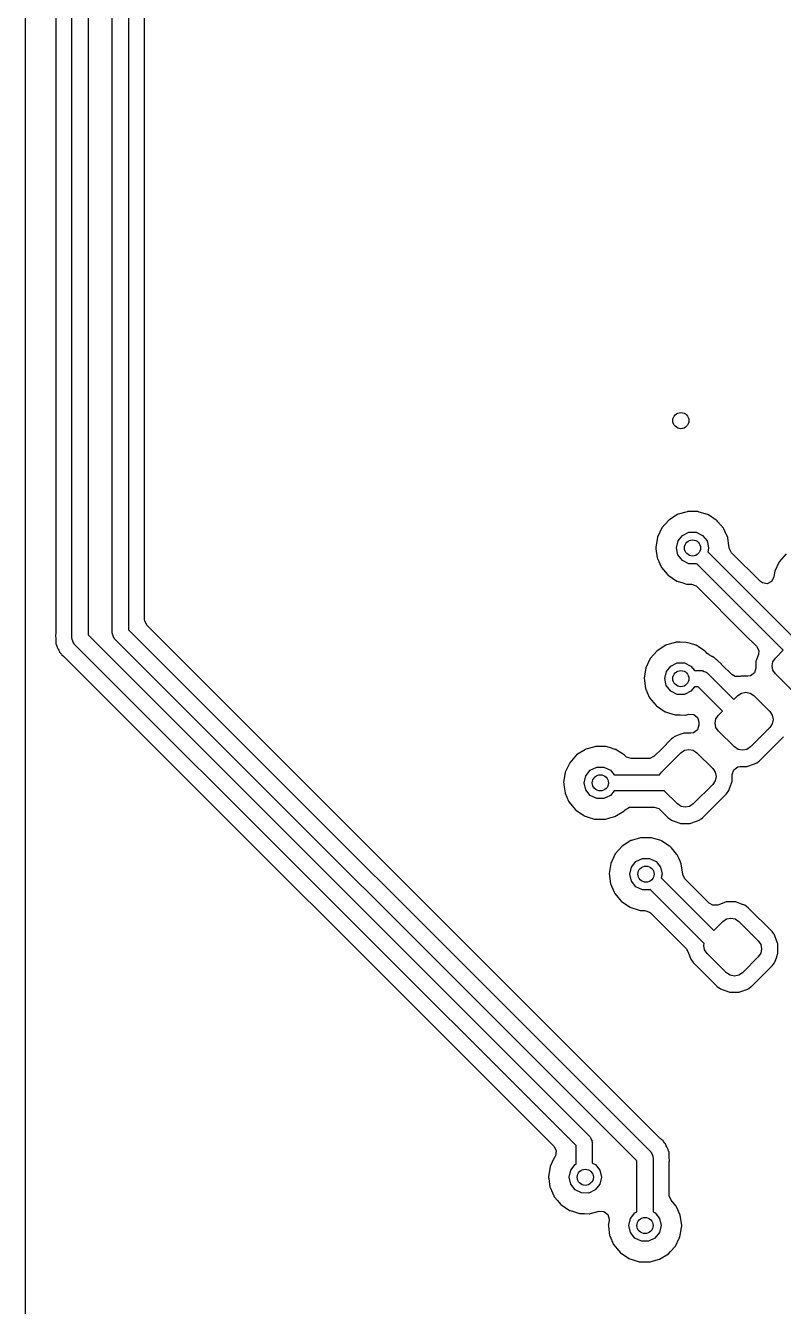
# Model space of a CAD drawing. Extents: x 0.6 to 14.8, y -5.2 to -0.6.
# Drawn here: x 0.594 to 0.963, y -4.017 to -3.392 of the extents above; entities that cross this region are included whole.
import ezdxf

# ---------------------------------------------------------------- set-up
doc = ezdxf.new("R2010")
doc.units = 0
doc.header["$MEASUREMENT"] = 0
doc.layers.add('BLACK', color=7, linetype='CONTINUOUS')

msp = doc.modelspace()

# ---------------------------------------------------------------- linework, layer by layer
at = {"layer": 'BLACK', "linetype": 'CONTINUOUS'}
for p, q in [((0.593524, -4.48772), (0.593524, -2.36184)), ((0.616142, -3.69094), (0.616142, -2.91017)), ((0.624016, -2.91017), (0.624016, -3.68931)), ((0.635827, -3.68836), (0.635827, -2.91339)), ((0.608248, -2.91846), (0.608248, -3.68884)), ((0.643701, -2.91502), (0.643701, -3.68673)), ((0.651595, -3.68184), (0.651595, -3.30448)), ((0.911763, -3.63048), (0.907466, -3.63319)), ((0.91203, -3.6304), (0.911763, -3.63048)), ((0.916381, -3.62916), (0.91203, -3.6304)), ((0.91203, -3.6304), (0.91203, -3.6304)), ((0.916648, -3.62908), (0.916381, -3.62916)), ((0.916381, -3.62916), (0.916381, -3.62916)), ((0.916925, -3.62908), (0.916648, -3.62908)), ((0.918711, -3.62909), (0.916925, -3.62908)), ((0.921728, -3.62911), (0.918711, -3.62909)), ((0.92233, -3.62929), (0.921728, -3.62911)), ((0.92633, -3.63049), (0.92233, -3.62929)), ((0.926596, -3.63057), (0.92633, -3.63049)), ((0.92633, -3.63049), (0.92633, -3.63049)), ((0.926829, -3.63072), (0.926596, -3.63057)), ((0.930626, -3.63318), (0.926829, -3.63072)), ((0.904103, -3.63699), (0.901944, -3.64159)), ((0.907466, -3.63319), (0.904103, -3.63699)), ((0.914178, -3.64067), (0.917335, -3.63915)), ((0.917335, -3.63915), (0.920838, -3.63916)), ((0.920838, -3.63916), (0.923992, -3.64068)), ((0.930859, -3.63333), (0.930626, -3.63318)), ((0.930626, -3.63318), (0.930626, -3.63318)), ((0.93104, -3.63354), (0.930859, -3.63333)), ((0.931499, -3.63407), (0.93104, -3.63354)), ((0.93104, -3.63354), (0.93104, -3.63354)), ((0.934175, -3.63718), (0.931499, -3.63407)), ((0.93429, -3.63743), (0.934175, -3.63718)), ((0.934868, -3.6387), (0.93429, -3.63743)), ((0.93429, -3.63743), (0.93429, -3.63743)), ((0.936278, -3.6418), (0.934868, -3.6387)), ((0.901944, -3.64159), (0.901162, -3.64661)), ((0.911206, -3.64682), (0.911991, -3.64341)), ((0.911991, -3.64341), (0.914178, -3.64067)), ((0.923992, -3.64068), (0.926175, -3.64342)), ((0.926175, -3.64342), (0.926954, -3.64683)), ((0.936317, -3.64208), (0.936278, -3.6418)), ((0.936831, -3.64566), (0.936317, -3.64208)), ((0.936998, -3.64683), (0.936831, -3.64566)), ((0.901162, -3.64661), (0.901198, -3.64689)), ((0.901198, -3.64689), (0.901198, -3.64689)), ((0.901198, -3.64689), (0.901236, -3.64718)), ((0.901236, -3.64718), (0.901821, -3.65165)), ((0.901821, -3.65165), (0.901933, -3.6519)), ((0.901933, -3.6519), (0.901933, -3.6519)), ((0.901933, -3.6519), (0.903755, -3.65605)), ((0.911979, -3.65023), (0.911206, -3.64682)), ((0.914156, -3.65298), (0.911979, -3.65023)), ((0.926954, -3.64686), (0.926525, -3.64871)), ((0.926525, -3.64871), (0.968964, -3.69115)), ((0.926954, -3.64683), (0.926954, -3.64686)), ((0.936998, -3.64685), (0.936998, -3.64683)), ((0.937013, -3.64698), (0.936998, -3.64685)), ((0.938106, -3.64913), (0.937013, -3.64698)), ((0.952183, -3.6632), (0.938106, -3.64913)), ((0.964765, -3.64974), (0.961401, -3.65355)), ((0.903755, -3.65605), (0.903867, -3.6563)), ((0.903867, -3.6563), (0.904937, -3.65757)), ((0.904937, -3.65757), (0.906958, -3.65998)), ((0.917308, -3.6545), (0.914156, -3.65298)), ((0.920811, -3.65451), (0.917308, -3.6545)), ((0.92107, -3.65439), (0.920811, -3.65451)), ((0.963396, -3.69672), (0.92107, -3.65439)), ((0.959242, -3.65815), (0.95884, -3.66073)), ((0.961401, -3.65355), (0.959242, -3.65815)), ((0.906958, -3.65998), (0.906958, -3.65998)), ((0.906958, -3.65998), (0.907136, -3.66019)), ((0.907136, -3.66019), (0.911365, -3.66301)), ((0.911365, -3.66301), (0.91163, -3.66309)), ((0.91163, -3.66309), (0.91163, -3.66309)), ((0.91163, -3.66309), (0.914313, -3.66393)), ((0.914313, -3.66393), (0.916215, -3.66452)), ((0.953179, -3.66393), (0.952183, -3.6632)), ((0.955559, -3.6643), (0.953179, -3.66393)), ((0.957703, -3.6632), (0.955559, -3.6643)), ((0.958791, -3.66105), (0.957703, -3.6632)), ((0.95884, -3.66073), (0.958791, -3.66105)), ((0.916215, -3.66452), (0.917594, -3.66455)), ((0.917594, -3.66455), (0.918536, -3.66456)), ((0.918536, -3.66456), (0.920812, -3.66535)), ((0.920812, -3.66535), (0.92122, -3.6657)), ((0.92122, -3.6657), (0.944355, -3.68884)), ((0.651643, -3.68245), (0.651595, -3.68184)), ((0.652736, -3.6846), (0.651643, -3.68245)), ((0.608236, -3.689), (0.608172, -3.68919)), ((0.608172, -3.68919), (0.608186, -3.68955)), ((0.608248, -3.68884), (0.608236, -3.689)), ((0.624016, -3.68931), (0.868926, -3.93422)), ((0.635925, -3.68866), (0.635827, -3.68836)), ((0.635875, -3.68897), (0.635925, -3.68866)), ((0.636294, -3.6898), (0.635875, -3.68897)), ((0.643701, -3.68673), (0.884983, -3.92801)), ((0.889786, -3.92165), (0.652736, -3.6846)), ((0.944355, -3.68884), (0.950306, -3.69479)), ((0.608186, -3.68955), (0.608245, -3.69113)), ((0.608245, -3.69113), (0.608248, -3.69128)), ((0.608248, -3.69128), (0.608248, -3.69205)), ((0.608248, -3.69205), (0.608281, -3.69222)), ((0.608281, -3.69222), (0.608294, -3.69242)), ((0.608294, -3.69242), (0.608338, -3.69359)), ((0.608338, -3.69359), (0.60848, -3.69392)), ((0.60848, -3.69392), (0.60848, -3.69392)), ((0.60848, -3.69392), (0.608516, -3.69401)), ((0.608516, -3.69401), (0.608767, -3.69483)), ((0.608767, -3.69483), (0.60885, -3.69528)), ((0.60885, -3.69528), (0.609261, -3.69594)), ((0.61624, -3.69125), (0.616142, -3.69094)), ((0.61619, -3.69156), (0.61624, -3.69125)), ((0.616609, -3.69238), (0.61619, -3.69156)), ((0.616894, -3.69326), (0.616609, -3.69238)), ((0.617151, -3.69345), (0.616894, -3.69326)), ((0.617295, -3.69373), (0.617151, -3.69345)), ((0.862205, -3.93864), (0.617295, -3.69373)), ((0.636579, -3.69067), (0.636294, -3.6898)), ((0.636836, -3.69086), (0.636579, -3.69067)), ((0.63698, -3.69114), (0.636836, -3.69086)), ((0.879415, -3.93358), (0.63698, -3.69114)), ((0.906069, -3.69427), (0.901772, -3.69698)), ((0.906336, -3.6942), (0.906069, -3.69427)), ((0.910687, -3.69295), (0.906336, -3.6942)), ((0.906336, -3.6942), (0.906336, -3.6942)), ((0.910954, -3.69288), (0.910687, -3.69295)), ((0.910687, -3.69295), (0.910687, -3.69295)), ((0.911232, -3.69288), (0.910954, -3.69288)), ((0.913018, -3.69289), (0.911232, -3.69288)), ((0.916034, -3.69291), (0.913018, -3.69289)), ((0.918044, -3.69351), (0.916034, -3.69291)), ((0.920636, -3.69428), (0.918044, -3.69351)), ((0.920902, -3.69436), (0.920636, -3.69428)), ((0.920636, -3.69428), (0.920636, -3.69428)), ((0.921893, -3.69501), (0.920902, -3.69436)), ((0.924932, -3.69698), (0.921893, -3.69501)), ((0.950306, -3.69479), (0.9514, -3.69694)), ((0.609261, -3.69594), (0.6094, -3.69617)), ((0.6094, -3.69617), (0.609664, -3.69668)), ((0.609664, -3.69668), (0.609836, -3.69708)), ((0.609836, -3.69708), (0.610077, -3.69764)), ((0.610077, -3.69764), (0.610235, -3.69783)), ((0.610235, -3.69783), (0.610407, -3.698)), ((0.610407, -3.698), (0.610969, -3.69872)), ((0.610969, -3.69872), (0.611163, -3.69903)), ((0.611163, -3.69903), (0.612078, -3.69973)), ((0.612078, -3.69973), (0.612474, -3.70007)), ((0.612474, -3.70007), (0.851479, -3.93908)), ((0.898409, -3.70079), (0.89625, -3.70539)), ((0.901772, -3.69698), (0.898409, -3.70079)), ((0.925165, -3.69713), (0.924932, -3.69698)), ((0.924932, -3.69698), (0.924932, -3.69698)), ((0.925346, -3.69734), (0.925165, -3.69713)), ((0.926254, -3.69839), (0.925346, -3.69734)), ((0.925346, -3.69734), (0.925346, -3.69734)), ((0.927627, -3.69941), (0.926254, -3.69839)), ((0.927928, -3.69954), (0.927627, -3.69941)), ((0.928278, -3.69963), (0.927928, -3.69954)), ((0.928575, -3.69983), (0.928278, -3.69963)), ((0.928652, -3.69988), (0.928575, -3.69983)), ((0.928575, -3.69983), (0.928575, -3.69983)), ((0.929412, -3.70029), (0.928652, -3.69988)), ((0.929499, -3.70032), (0.929412, -3.70029)), ((0.929833, -3.70046), (0.929499, -3.70032)), ((0.929499, -3.70032), (0.929499, -3.70032)), ((0.93069, -3.70125), (0.929833, -3.70046)), ((0.930844, -3.70139), (0.93069, -3.70125)), ((0.93099, -3.70149), (0.930844, -3.70139)), ((0.931532, -3.70203), (0.93099, -3.70149)), ((0.950157, -3.70178), (0.950041, -3.7021)), ((0.951212, -3.69888), (0.950157, -3.70178)), ((0.9514, -3.69694), (0.951212, -3.69888)), ((0.958354, -3.70235), (0.959549, -3.70056)), ((0.959549, -3.70056), (0.963396, -3.69672)), ((0.89625, -3.70539), (0.895469, -3.71041)), ((0.905512, -3.71062), (0.906297, -3.7072)), ((0.906297, -3.7072), (0.908484, -3.70447)), ((0.908484, -3.70447), (0.911641, -3.70295)), ((0.911641, -3.70295), (0.915144, -3.70295)), ((0.915144, -3.70295), (0.918298, -3.70448)), ((0.918298, -3.70448), (0.920065, -3.70669)), ((0.920065, -3.70669), (0.923402, -3.70669)), ((0.923402, -3.70669), (0.923704, -3.70679)), ((0.923704, -3.70679), (0.924018, -3.70674)), ((0.924018, -3.70674), (0.924839, -3.70716)), ((0.924839, -3.70716), (0.925716, -3.70744)), ((0.925716, -3.70744), (0.925903, -3.7077)), ((0.925903, -3.7077), (0.926186, -3.70785)), ((0.926186, -3.70785), (0.939227, -3.72089)), ((0.931638, -3.70213), (0.931532, -3.70203)), ((0.933065, -3.70345), (0.931638, -3.70213)), ((0.933151, -3.70363), (0.933065, -3.70345)), ((0.933257, -3.70375), (0.933151, -3.70363)), ((0.938185, -3.70868), (0.933257, -3.70375)), ((0.949296, -3.70782), (0.947348, -3.70924)), ((0.950041, -3.70553), (0.949296, -3.70782)), ((0.950041, -3.7021), (0.950041, -3.70553)), ((0.957934, -3.70446), (0.958354, -3.70235)), ((0.958354, -3.70657), (0.957934, -3.70446)), ((0.959549, -3.70836), (0.958354, -3.70657)), ((0.895469, -3.71041), (0.896127, -3.71545)), ((0.906285, -3.71403), (0.905512, -3.71062)), ((0.908463, -3.71677), (0.906285, -3.71403)), ((0.939867, -3.70967), (0.938185, -3.70868)), ((0.942051, -3.7096), (0.939867, -3.70967)), ((0.942053, -3.70961), (0.942051, -3.7096)), ((0.942123, -3.70959), (0.942053, -3.70961)), ((0.942274, -3.70959), (0.942123, -3.70959)), ((0.942388, -3.70955), (0.942274, -3.70959)), ((0.942709, -3.70943), (0.942388, -3.70955)), ((0.942388, -3.70955), (0.942388, -3.70955)), ((0.946143, -3.70943), (0.942709, -3.70943)), ((0.947348, -3.70924), (0.946143, -3.70943)), ((0.967344, -3.71615), (0.959549, -3.70836)), ((0.896127, -3.71545), (0.896239, -3.7157)), ((0.896239, -3.7157), (0.896239, -3.7157)), ((0.896239, -3.7157), (0.897962, -3.71962)), ((0.897962, -3.71962), (0.898173, -3.7201)), ((0.898173, -3.7201), (0.899113, -3.72122)), ((0.911615, -3.7183), (0.908463, -3.71677)), ((0.915117, -3.71831), (0.911615, -3.7183)), ((0.918277, -3.7168), (0.915117, -3.71831)), ((0.92007, -3.71457), (0.918277, -3.7168)), ((0.921771, -3.71457), (0.92007, -3.71457)), ((0.933659, -3.72645), (0.921771, -3.71457)), ((0.939227, -3.72089), (0.941175, -3.71894)), ((0.941175, -3.71894), (0.942963, -3.71774)), ((0.942963, -3.71774), (0.945073, -3.71732)), ((0.945073, -3.71732), (0.947182, -3.71774)), ((0.947182, -3.71774), (0.94897, -3.71894)), ((0.94897, -3.71894), (0.956765, -3.72673)), ((0.899113, -3.72122), (0.901264, -3.72378)), ((0.901264, -3.72378), (0.901264, -3.72378)), ((0.901264, -3.72378), (0.901443, -3.72399)), ((0.901443, -3.72399), (0.905672, -3.7268)), ((0.905672, -3.7268), (0.905937, -3.72689)), ((0.905937, -3.72689), (0.905937, -3.72689)), ((0.905937, -3.72689), (0.907403, -3.72734)), ((0.93171, -3.7284), (0.933659, -3.72645)), ((0.956765, -3.72673), (0.95796, -3.72852)), ((0.907403, -3.72734), (0.910521, -3.72832)), ((0.910521, -3.72832), (0.913061, -3.72836)), ((0.913061, -3.72836), (0.915323, -3.72841)), ((0.915323, -3.72841), (0.915323, -3.72841)), ((0.915323, -3.72841), (0.915601, -3.72841)), ((0.915601, -3.72841), (0.917279, -3.72795)), ((0.917279, -3.72795), (0.919685, -3.72807)), ((0.919685, -3.72807), (0.921564, -3.72958)), ((0.921564, -3.72958), (0.922202, -3.73171)), ((0.922202, -3.73171), (0.922202, -3.73337)), ((0.930096, -3.7323), (0.930515, -3.73019)), ((0.930515, -3.73441), (0.930096, -3.7323)), ((0.930515, -3.73019), (0.93171, -3.7284)), ((0.95796, -3.73274), (0.956765, -3.73453)), ((0.95796, -3.72852), (0.958379, -3.73063)), ((0.958379, -3.73063), (0.95796, -3.73274)), ((0.909659, -3.73948), (0.908866, -3.74008)), ((0.910191, -3.73907), (0.909659, -3.73948)), ((0.910428, -3.73889), (0.910191, -3.73907)), ((0.910191, -3.73907), (0.910191, -3.73907)), ((0.912936, -3.73797), (0.910428, -3.73889)), ((0.91455, -3.73739), (0.912936, -3.73797)), ((0.91487, -3.73727), (0.91455, -3.73739)), ((0.91455, -3.73739), (0.91455, -3.73739)), ((0.918304, -3.73727), (0.91487, -3.73727)), ((0.919509, -3.73708), (0.918304, -3.73727)), ((0.921458, -3.73566), (0.919509, -3.73708)), ((0.922202, -3.73337), (0.921458, -3.73566)), ((0.93171, -3.7362), (0.930515, -3.73441)), ((0.939505, -3.74399), (0.93171, -3.7362)), ((0.956765, -3.73453), (0.9473, -3.74399)), ((0.951771, -3.75069), (0.963457, -3.739)), ((0.866767, -3.74517), (0.86247, -3.74789)), ((0.867034, -3.7451), (0.866767, -3.74517)), ((0.871385, -3.74385), (0.867034, -3.7451)), ((0.867034, -3.7451), (0.867034, -3.7451)), ((0.871652, -3.74378), (0.871385, -3.74385)), ((0.871385, -3.74385), (0.871385, -3.74385)), ((0.871929, -3.74378), (0.871652, -3.74378)), ((0.873715, -3.74379), (0.871929, -3.74378)), ((0.876732, -3.74381), (0.873715, -3.74379)), ((0.878479, -3.74433), (0.876732, -3.74381)), ((0.881334, -3.74519), (0.878479, -3.74433)), ((0.8816, -3.74527), (0.881334, -3.74519)), ((0.881334, -3.74519), (0.881334, -3.74519)), ((0.882271, -3.7457), (0.8816, -3.74527)), ((0.88563, -3.74788), (0.882271, -3.7457)), ((0.904061, -3.74489), (0.900391, -3.74856)), ((0.908866, -3.74008), (0.904061, -3.74489)), ((0.913336, -3.74678), (0.915125, -3.74558)), ((0.915125, -3.74558), (0.917234, -3.74516)), ((0.917234, -3.74516), (0.919343, -3.74558)), ((0.919343, -3.74558), (0.921131, -3.74678)), ((0.941293, -3.74519), (0.939505, -3.74399)), ((0.943402, -3.74561), (0.941293, -3.74519)), ((0.945512, -3.74519), (0.943402, -3.74561)), ((0.9473, -3.74399), (0.945512, -3.74519)), ((0.859107, -3.75169), (0.856948, -3.75629)), ((0.86247, -3.74789), (0.859107, -3.75169)), ((0.885863, -3.74803), (0.88563, -3.74788)), ((0.88563, -3.74788), (0.88563, -3.74788)), ((0.886115, -3.74832), (0.885863, -3.74803)), ((0.886137, -3.74835), (0.886115, -3.74832)), ((0.886799, -3.74896), (0.886137, -3.74835)), ((0.88909, -3.7497), (0.886799, -3.74896)), ((0.897635, -3.7497), (0.88909, -3.7497)), ((0.898244, -3.74965), (0.897635, -3.7497)), ((0.900391, -3.74856), (0.898244, -3.74965)), ((0.903871, -3.75624), (0.913336, -3.74678)), ((0.921131, -3.74678), (0.928926, -3.75457)), ((0.948794, -3.7524), (0.950209, -3.75188)), ((0.950209, -3.75188), (0.950445, -3.7517)), ((0.950445, -3.7517), (0.951243, -3.75109)), ((0.950445, -3.7517), (0.950445, -3.7517)), ((0.951243, -3.75109), (0.951771, -3.75069)), ((0.856948, -3.75629), (0.856166, -3.76131)), ((0.86621, -3.76152), (0.866994, -3.7581)), ((0.866994, -3.7581), (0.869182, -3.75537)), ((0.869182, -3.75537), (0.872339, -3.75385)), ((0.872339, -3.75385), (0.875841, -3.75386)), ((0.875841, -3.75386), (0.878996, -3.75538)), ((0.878996, -3.75538), (0.880762, -3.75759)), ((0.880762, -3.75759), (0.902968, -3.75759)), ((0.902968, -3.75759), (0.903871, -3.75624)), ((0.928926, -3.75457), (0.930121, -3.75636)), ((0.930121, -3.75636), (0.930541, -3.75847)), ((0.938434, -3.7574), (0.939179, -3.75511)), ((0.938434, -3.76083), (0.938434, -3.7574)), ((0.939179, -3.75511), (0.941127, -3.75369)), ((0.941127, -3.75369), (0.942332, -3.7535)), ((0.942332, -3.7535), (0.945766, -3.7535)), ((0.945766, -3.7535), (0.946086, -3.75338)), ((0.946086, -3.75338), (0.948794, -3.7524)), ((0.946086, -3.75338), (0.946086, -3.75338)), ((0.856166, -3.76131), (0.856202, -3.76159)), ((0.856202, -3.76159), (0.856317, -3.76246)), ((0.856202, -3.76159), (0.856202, -3.76159)), ((0.856317, -3.76246), (0.856825, -3.76635)), ((0.866983, -3.76493), (0.86621, -3.76152)), ((0.928926, -3.76237), (0.919461, -3.77183)), ((0.930121, -3.76058), (0.928926, -3.76237)), ((0.930541, -3.75847), (0.930121, -3.76058)), ((0.936817, -3.76528), (0.937188, -3.76426)), ((0.937188, -3.76426), (0.937462, -3.7635)), ((0.937462, -3.7635), (0.938318, -3.76115)), ((0.938318, -3.76115), (0.938434, -3.76083)), ((0.938318, -3.76115), (0.938318, -3.76115)), ((0.856825, -3.76635), (0.856937, -3.7666)), ((0.856937, -3.7666), (0.856937, -3.7666)), ((0.856937, -3.7666), (0.858606, -3.7704)), ((0.858606, -3.7704), (0.858871, -3.771)), ((0.86916, -3.76768), (0.866983, -3.76493)), ((0.872312, -3.7692), (0.86916, -3.76768)), ((0.875815, -3.76921), (0.872312, -3.7692)), ((0.878975, -3.7677), (0.875815, -3.76921)), ((0.880767, -3.76547), (0.878975, -3.7677)), ((0.905303, -3.76547), (0.880767, -3.76547)), ((0.911666, -3.77183), (0.905303, -3.76547)), ((0.923932, -3.77852), (0.935619, -3.76684)), ((0.935619, -3.76684), (0.936817, -3.76528)), ((0.858871, -3.771), (0.860323, -3.77273)), ((0.860323, -3.77273), (0.861962, -3.77468)), ((0.861962, -3.77468), (0.861962, -3.77468)), ((0.861962, -3.77468), (0.86214, -3.77489)), ((0.86214, -3.77489), (0.866369, -3.7777)), ((0.8812, -3.77798), (0.885529, -3.77532)), ((0.885529, -3.77532), (0.885873, -3.77494)), ((0.885873, -3.77494), (0.886139, -3.77464)), ((0.886139, -3.77464), (0.888229, -3.77345)), ((0.888229, -3.77345), (0.889029, -3.77336)), ((0.889029, -3.77336), (0.900419, -3.77336)), ((0.900419, -3.77336), (0.90271, -3.77411)), ((0.90271, -3.77411), (0.903175, -3.7745)), ((0.903175, -3.7745), (0.905254, -3.77658)), ((0.905254, -3.77658), (0.907195, -3.77852)), ((0.913454, -3.77303), (0.911666, -3.77183)), ((0.915564, -3.77345), (0.913454, -3.77303)), ((0.917673, -3.77303), (0.915564, -3.77345)), ((0.919461, -3.77183), (0.917673, -3.77303)), ((0.866369, -3.7777), (0.866634, -3.77779)), ((0.866634, -3.77779), (0.866634, -3.77779)), ((0.866634, -3.77779), (0.868094, -3.77824)), ((0.868094, -3.77824), (0.871219, -3.77922)), ((0.871219, -3.77922), (0.873759, -3.77927)), ((0.873759, -3.77927), (0.876021, -3.77931)), ((0.876021, -3.77931), (0.876021, -3.77931)), ((0.876021, -3.77931), (0.876298, -3.77931)), ((0.876298, -3.77931), (0.876566, -3.77924)), ((0.876566, -3.77924), (0.878673, -3.77867)), ((0.876566, -3.77924), (0.876566, -3.77924)), ((0.878673, -3.77867), (0.8812, -3.77798)), ((0.907195, -3.77852), (0.908757, -3.77972)), ((0.908757, -3.77972), (0.910114, -3.78022)), ((0.910114, -3.78022), (0.912879, -3.78122)), ((0.912879, -3.78122), (0.91288, -3.78122)), ((0.91288, -3.78122), (0.9132, -3.78134)), ((0.9132, -3.78134), (0.917927, -3.78134)), ((0.917927, -3.78134), (0.918248, -3.78122)), ((0.918248, -3.78122), (0.921013, -3.78022)), ((0.918248, -3.78122), (0.918248, -3.78122)), ((0.921013, -3.78022), (0.92237, -3.77972)), ((0.92237, -3.77972), (0.922606, -3.77954)), ((0.922606, -3.77954), (0.922978, -3.77926)), ((0.922606, -3.77954), (0.922606, -3.77954)), ((0.922978, -3.77926), (0.923252, -3.77905)), ((0.923252, -3.77905), (0.923932, -3.77852)), ((0.893656, -3.7884), (0.889305, -3.78964)), ((0.893923, -3.78832), (0.893656, -3.7884)), ((0.893656, -3.7884), (0.893656, -3.7884)), ((0.894201, -3.78832), (0.893923, -3.78832)), ((0.895986, -3.78833), (0.894201, -3.78832)), ((0.899003, -3.78835), (0.895986, -3.78833)), ((0.901919, -3.78922), (0.899003, -3.78835)), ((0.903605, -3.78973), (0.901919, -3.78922)), ((0.884741, -3.79243), (0.881378, -3.79624)), ((0.889038, -3.78972), (0.884741, -3.79243)), ((0.889305, -3.78964), (0.889038, -3.78972)), ((0.889305, -3.78964), (0.889305, -3.78964)), ((0.903871, -3.78981), (0.903605, -3.78973)), ((0.903605, -3.78973), (0.903605, -3.78973)), ((0.904104, -3.78996), (0.903871, -3.78981)), ((0.907901, -3.79242), (0.904104, -3.78996)), ((0.908134, -3.79257), (0.907901, -3.79242)), ((0.907901, -3.79242), (0.907901, -3.79242)), ((0.908315, -3.79278), (0.908134, -3.79257)), ((0.908754, -3.79329), (0.908315, -3.79278)), ((0.908315, -3.79278), (0.908315, -3.79278)), ((0.91145, -3.79642), (0.908754, -3.79329)), ((0.879219, -3.80083), (0.878437, -3.80585)), ((0.881378, -3.79624), (0.879219, -3.80083)), ((0.889266, -3.80265), (0.891453, -3.79991)), ((0.891453, -3.79991), (0.89461, -3.7984)), ((0.89461, -3.7984), (0.898113, -3.7984)), ((0.898113, -3.7984), (0.901267, -3.79992)), ((0.901267, -3.79992), (0.90345, -3.80266)), ((0.911565, -3.79667), (0.91145, -3.79642)), ((0.912325, -3.79834), (0.911565, -3.79667)), ((0.911565, -3.79667), (0.911565, -3.79667)), ((0.912965, -3.79975), (0.912325, -3.79834)), ((0.913553, -3.80104), (0.912965, -3.79975)), ((0.914273, -3.80607), (0.913553, -3.80104)), ((0.878437, -3.80585), (0.879096, -3.81089)), ((0.888481, -3.80606), (0.889266, -3.80265)), ((0.889254, -3.80948), (0.888481, -3.80606)), ((0.90345, -3.80266), (0.904229, -3.80607)), ((0.904229, -3.8061), (0.9038, -3.80795)), ((0.9038, -3.80795), (0.929483, -3.83363)), ((0.904229, -3.80607), (0.904229, -3.8061)), ((0.914273, -3.80609), (0.914273, -3.80607)), ((0.914288, -3.80622), (0.914273, -3.80609)), ((0.915382, -3.80837), (0.914288, -3.80622)), ((0.879096, -3.81089), (0.879208, -3.81115)), ((0.879208, -3.81115), (0.879208, -3.81115)), ((0.879208, -3.81115), (0.880865, -3.81491)), ((0.891432, -3.81222), (0.889254, -3.80948)), ((0.894584, -3.81375), (0.891432, -3.81222)), ((0.898086, -3.81375), (0.894584, -3.81375)), ((0.898345, -3.81363), (0.898086, -3.81375)), ((0.924703, -3.83999), (0.898345, -3.81363)), ((0.927273, -3.82026), (0.915382, -3.80837)), ((0.880865, -3.81491), (0.881142, -3.81554)), ((0.881142, -3.81554), (0.882684, -3.81738)), ((0.882684, -3.81738), (0.884233, -3.81922)), ((0.884233, -3.81922), (0.884233, -3.81922)), ((0.884233, -3.81922), (0.884411, -3.81943)), ((0.884411, -3.81943), (0.888641, -3.82225)), ((0.928955, -3.82125), (0.927273, -3.82026)), ((0.93515, -3.81979), (0.931362, -3.82117)), ((0.935151, -3.81979), (0.93515, -3.81979)), ((0.935471, -3.81967), (0.935151, -3.81979)), ((0.940198, -3.81967), (0.935471, -3.81967)), ((0.940519, -3.81979), (0.940198, -3.81967)), ((0.94293, -3.82067), (0.940519, -3.81979)), ((0.940519, -3.81979), (0.940519, -3.81979)), ((0.944641, -3.82129), (0.94293, -3.82067)), ((0.888641, -3.82225), (0.888905, -3.82233)), ((0.888905, -3.82233), (0.888906, -3.82233)), ((0.888906, -3.82233), (0.892464, -3.82344)), ((0.892464, -3.82344), (0.89349, -3.82376)), ((0.89349, -3.82376), (0.894858, -3.82379)), ((0.894858, -3.82379), (0.895811, -3.8238)), ((0.895811, -3.8238), (0.898088, -3.82459)), ((0.898088, -3.82459), (0.898495, -3.82495)), ((0.898495, -3.82495), (0.915936, -3.84239)), ((0.931362, -3.82117), (0.928955, -3.82125)), ((0.946203, -3.82249), (0.944641, -3.82129)), ((0.95789, -3.83417), (0.946203, -3.82249)), ((0.929483, -3.83363), (0.933937, -3.82918)), ((0.933937, -3.82918), (0.935725, -3.82798)), ((0.935725, -3.82798), (0.937835, -3.82757)), ((0.937835, -3.82757), (0.939944, -3.82798)), ((0.939944, -3.82798), (0.941732, -3.82918)), ((0.941732, -3.82918), (0.951197, -3.83864)), ((0.951197, -3.83864), (0.952392, -3.84043)), ((0.958246, -3.83464), (0.95789, -3.83417)), ((0.958712, -3.83525), (0.958246, -3.83464)), ((0.958893, -3.83548), (0.958712, -3.83525)), ((0.959088, -3.83574), (0.958893, -3.83548)), ((0.959254, -3.83619), (0.959088, -3.83574)), ((0.960589, -3.83986), (0.959254, -3.83619)), ((0.915936, -3.84239), (0.916843, -3.84381)), ((0.916843, -3.84381), (0.917759, -3.84633)), ((0.924528, -3.84087), (0.924703, -3.83999)), ((0.924948, -3.84298), (0.924528, -3.84087)), ((0.926142, -3.84477), (0.924948, -3.84298)), ((0.935608, -3.85423), (0.926142, -3.84477)), ((0.952392, -3.84465), (0.951197, -3.84644)), ((0.952392, -3.84043), (0.952812, -3.84254)), ((0.952812, -3.84254), (0.952392, -3.84465)), ((0.959987, -3.84688), (0.960589, -3.84523)), ((0.960705, -3.84018), (0.960589, -3.83986)), ((0.960589, -3.83986), (0.960589, -3.83986)), ((0.960589, -3.84523), (0.960705, -3.84491)), ((0.960589, -3.84523), (0.960589, -3.84523)), ((0.960705, -3.84491), (0.960705, -3.84018)), ((0.917759, -3.84633), (0.918251, -3.84768)), ((0.918251, -3.84768), (0.91945, -3.84924)), ((0.91945, -3.84924), (0.931137, -3.86093)), ((0.951197, -3.84644), (0.943402, -3.85423)), ((0.947873, -3.86093), (0.95789, -3.85091)), ((0.95789, -3.85091), (0.9584, -3.85025)), ((0.9584, -3.85025), (0.959088, -3.84935)), ((0.959088, -3.84935), (0.959987, -3.84688)), ((0.937396, -3.85543), (0.935608, -3.85423)), ((0.939505, -3.85585), (0.937396, -3.85543)), ((0.941614, -3.85543), (0.939505, -3.85585)), ((0.943402, -3.85423), (0.941614, -3.85543)), ((0.931137, -3.86093), (0.932699, -3.86213)), ((0.932699, -3.86213), (0.934084, -3.86263)), ((0.934084, -3.86263), (0.936821, -3.86363)), ((0.936821, -3.86363), (0.936821, -3.86363)), ((0.936821, -3.86363), (0.937141, -3.86374)), ((0.937141, -3.86374), (0.941869, -3.86374)), ((0.941869, -3.86374), (0.942189, -3.86363)), ((0.942189, -3.86363), (0.946031, -3.86223)), ((0.942189, -3.86363), (0.942189, -3.86363)), ((0.946031, -3.86223), (0.946311, -3.86213)), ((0.946311, -3.86213), (0.946548, -3.86194)), ((0.946548, -3.86194), (0.947772, -3.861)), ((0.947772, -3.861), (0.947873, -3.86093)), ((0.947772, -3.861), (0.947772, -3.861)), ((0.890637, -3.9225), (0.889786, -3.92165)), ((0.889786, -3.92165), (0.889786, -3.92165)), ((0.897086, -3.92895), (0.890637, -3.9225)), ((0.884983, -3.92801), (0.884983, -3.92801)), ((0.884983, -3.92801), (0.898649, -3.94168)), ((0.90347, -3.93533), (0.897086, -3.92895)), ((0.851479, -3.93908), (0.852573, -3.94122)), ((0.862205, -3.94774), (0.862205, -3.93864)), ((0.868926, -3.93422), (0.86907, -3.93451)), ((0.86907, -3.93451), (0.869327, -3.93469)), ((0.869327, -3.93469), (0.869612, -3.93557)), ((0.869612, -3.93557), (0.87003, -3.93639)), ((0.87003, -3.93639), (0.869981, -3.93671)), ((0.869981, -3.93671), (0.870079, -3.93701)), ((0.870079, -3.93701), (0.870079, -3.94718)), ((0.883043, -3.93721), (0.879415, -3.93358)), ((0.879415, -3.93358), (0.879415, -3.93358)), ((0.891929, -3.94609), (0.883043, -3.93721)), ((0.883043, -3.93721), (0.883043, -3.93721)), ((0.903867, -3.93568), (0.90347, -3.93533)), ((0.904782, -3.93638), (0.903867, -3.93568)), ((0.904975, -3.93669), (0.904782, -3.93638)), ((0.905537, -3.9374), (0.904975, -3.93669)), ((0.905709, -3.93757), (0.905537, -3.9374)), ((0.905867, -3.93777), (0.905709, -3.93757)), ((0.906281, -3.93873), (0.905867, -3.93777)), ((0.906544, -3.93924), (0.906281, -3.93873)), ((0.906905, -3.93982), (0.906544, -3.93924)), ((0.85112, -3.9456), (0.849594, -3.94885)), ((0.851635, -3.9445), (0.85112, -3.9456)), ((0.851753, -3.94425), (0.851635, -3.9445)), ((0.851635, -3.9445), (0.851635, -3.9445)), ((0.851937, -3.94404), (0.851753, -3.94425)), ((0.851981, -3.94397), (0.851937, -3.94404)), ((0.852196, -3.9436), (0.851981, -3.94397)), ((0.852573, -3.94122), (0.852196, -3.9436)), ((0.898649, -3.94168), (0.898794, -3.94196)), ((0.898794, -3.94196), (0.899051, -3.94215)), ((0.899051, -3.94215), (0.899336, -3.94302)), ((0.899336, -3.94302), (0.899754, -3.94384)), ((0.899754, -3.94384), (0.899704, -3.94416)), ((0.899704, -3.94416), (0.899803, -3.94446)), ((0.899803, -3.94446), (0.899803, -3.97103)), ((0.906906, -3.93982), (0.906905, -3.93982)), ((0.907094, -3.94013), (0.906906, -3.93982)), ((0.90716, -3.94048), (0.907094, -3.94013)), ((0.907177, -3.94057), (0.90716, -3.94048)), ((0.90716, -3.94048), (0.90716, -3.94048)), ((0.907428, -3.9414), (0.907177, -3.94057)), ((0.907465, -3.94148), (0.907428, -3.9414)), ((0.907607, -3.94181), (0.907465, -3.94148)), ((0.907465, -3.94148), (0.907465, -3.94148)), ((0.90762, -3.94217), (0.907607, -3.94181)), ((0.907651, -3.94298), (0.90762, -3.94217)), ((0.90762, -3.94217), (0.90762, -3.94217)), ((0.907664, -3.94319), (0.907651, -3.94298)), ((0.907696, -3.94336), (0.907664, -3.94319)), ((0.907696, -3.94413), (0.907696, -3.94336)), ((0.907699, -3.94427), (0.907696, -3.94413)), ((0.907772, -3.94622), (0.907699, -3.94427)), ((0.849594, -3.94885), (0.848812, -3.95387)), ((0.858855, -3.95407), (0.85964, -3.95066)), ((0.85964, -3.95066), (0.861828, -3.94792)), ((0.861828, -3.94792), (0.862205, -3.94774)), ((0.870079, -3.94718), (0.871642, -3.94793)), ((0.871642, -3.94793), (0.873824, -3.95067)), ((0.873824, -3.95067), (0.874603, -3.95409)), ((0.891929, -3.97103), (0.891929, -3.94609)), ((0.907696, -3.94657), (0.907708, -3.9464)), ((0.907696, -3.96276), (0.907696, -3.94657)), ((0.907708, -3.9464), (0.907772, -3.94622)), ((0.848812, -3.95387), (0.848848, -3.95414)), ((0.848848, -3.95414), (0.848848, -3.95414)), ((0.848848, -3.95414), (0.848918, -3.95468)), ((0.848918, -3.95468), (0.849471, -3.9589)), ((0.859628, -3.95749), (0.858855, -3.95407)), ((0.861806, -3.96023), (0.859628, -3.95749)), ((0.873812, -3.95753), (0.87162, -3.96026)), ((0.874603, -3.95411), (0.873812, -3.95753)), ((0.874603, -3.95409), (0.874603, -3.95411)), ((0.849471, -3.9589), (0.849582, -3.95916)), ((0.849582, -3.95916), (0.849582, -3.95916)), ((0.849582, -3.95916), (0.851358, -3.96319)), ((0.851358, -3.96319), (0.851517, -3.96356)), ((0.851517, -3.96356), (0.853151, -3.9655)), ((0.864958, -3.96176), (0.861806, -3.96023)), ((0.86846, -3.96177), (0.864958, -3.96176)), ((0.87162, -3.96026), (0.86846, -3.96177)), ((0.90771, -3.96308), (0.907696, -3.96276)), ((0.908641, -3.96531), (0.90771, -3.96308)), ((0.853151, -3.9655), (0.854607, -3.96723)), ((0.854607, -3.96723), (0.854607, -3.96723)), ((0.854607, -3.96723), (0.854786, -3.96744)), ((0.854786, -3.96744), (0.859015, -3.97026)), ((0.859015, -3.97026), (0.85928, -3.97034)), ((0.85928, -3.97034), (0.85928, -3.97034)), ((0.85928, -3.97034), (0.860896, -3.97085)), ((0.860896, -3.97085), (0.863864, -3.97177)), ((0.869212, -3.97179), (0.873451, -3.97064)), ((0.873451, -3.97064), (0.875857, -3.97075)), ((0.875857, -3.97075), (0.877736, -3.97226)), ((0.910961, -3.968), (0.908641, -3.96531)), ((0.911076, -3.96825), (0.910961, -3.968)), ((0.911202, -3.96853), (0.911076, -3.96825)), ((0.911076, -3.96825), (0.911076, -3.96825)), ((0.913064, -3.97262), (0.911202, -3.96853)), ((0.863864, -3.97177), (0.866404, -3.97182)), ((0.866404, -3.97182), (0.868666, -3.97186)), ((0.868666, -3.97186), (0.868666, -3.97186)), ((0.868666, -3.97186), (0.868944, -3.97187)), ((0.868944, -3.97187), (0.869212, -3.97179)), ((0.869212, -3.97179), (0.869212, -3.97179)), ((0.877736, -3.97226), (0.878369, -3.97459)), ((0.878327, -3.975), (0.877991, -3.97716)), ((0.878369, -3.97459), (0.878327, -3.975)), ((0.887992, -3.97764), (0.888776, -3.97423)), ((0.888776, -3.97423), (0.890964, -3.97149)), ((0.890964, -3.97149), (0.891929, -3.97103)), ((0.899803, -3.97103), (0.900778, -3.9715)), ((0.900778, -3.9715), (0.902961, -3.97424)), ((0.902961, -3.97424), (0.90374, -3.97765)), ((0.913784, -3.97765), (0.913064, -3.97262)), ((0.877991, -3.97716), (0.877948, -3.97743)), ((0.877948, -3.97743), (0.877984, -3.97771)), ((0.877984, -3.97771), (0.877984, -3.97771)), ((0.877984, -3.97771), (0.878015, -3.97795)), ((0.878015, -3.97795), (0.878607, -3.98247)), ((0.878607, -3.98247), (0.878719, -3.98273)), ((0.878719, -3.98273), (0.878719, -3.98273)), ((0.878719, -3.98273), (0.880541, -3.98687)), ((0.888764, -3.98105), (0.887992, -3.97764)), ((0.890942, -3.9838), (0.888764, -3.98105)), ((0.902949, -3.98109), (0.900756, -3.98382)), ((0.90374, -3.97768), (0.902949, -3.98109)), ((0.90374, -3.97765), (0.90374, -3.97768)), ((0.912567, -3.98386), (0.912815, -3.98335)), ((0.912815, -3.98335), (0.912936, -3.9831)), ((0.912815, -3.98335), (0.912815, -3.98335)), ((0.912936, -3.9831), (0.913501, -3.97974)), ((0.913501, -3.97974), (0.913754, -3.97824)), ((0.913754, -3.97824), (0.913779, -3.97809)), ((0.913754, -3.97824), (0.913754, -3.97824)), ((0.913779, -3.97809), (0.913784, -3.97765)), ((0.880541, -3.98687), (0.880653, -3.98712)), ((0.880653, -3.98712), (0.882288, -3.98907)), ((0.882288, -3.98907), (0.883744, -3.9908)), ((0.894094, -3.98532), (0.890942, -3.9838)), ((0.897597, -3.98533), (0.894094, -3.98532)), ((0.900756, -3.98382), (0.897597, -3.98533)), ((0.908268, -3.99038), (0.910534, -3.98788)), ((0.910534, -3.98788), (0.910721, -3.98767)), ((0.910534, -3.98788), (0.910534, -3.98788)), ((0.910721, -3.98767), (0.912567, -3.98386)), ((0.883744, -3.9908), (0.883744, -3.9908)), ((0.883744, -3.9908), (0.883922, -3.99101)), ((0.883922, -3.99101), (0.888151, -3.99383)), ((0.888151, -3.99383), (0.888416, -3.99391)), ((0.888416, -3.99391), (0.888416, -3.99391)), ((0.888416, -3.99391), (0.890143, -3.99445)), ((0.890143, -3.99445), (0.893001, -3.99534)), ((0.893001, -3.99534), (0.895541, -3.99539)), ((0.895541, -3.99539), (0.897803, -3.99543)), ((0.897803, -3.99543), (0.897803, -3.99543)), ((0.897803, -3.99543), (0.89808, -3.99543)), ((0.89808, -3.99543), (0.898348, -3.99536)), ((0.898348, -3.99536), (0.899993, -3.99491)), ((0.898348, -3.99536), (0.898348, -3.99536)), ((0.899993, -3.99491), (0.902982, -3.9941)), ((0.902982, -3.9941), (0.907311, -3.99144)), ((0.907311, -3.99144), (0.908268, -3.99038))]:
    msp.add_line(p, q, dxfattribs=at)
at = {"layer": 'BLACK'}
for centre in [(0.913386, -3.58465), (0.91908, -3.64683), (0.913386, -3.71063), (0.874084, -3.76153), (0.896355, -3.80607), (0.866729, -3.95409), (0.895866, -3.97765)]:
    msp.add_circle(centre, 0.003937, dxfattribs=at)

doc.saveas('drawing.dxf')
